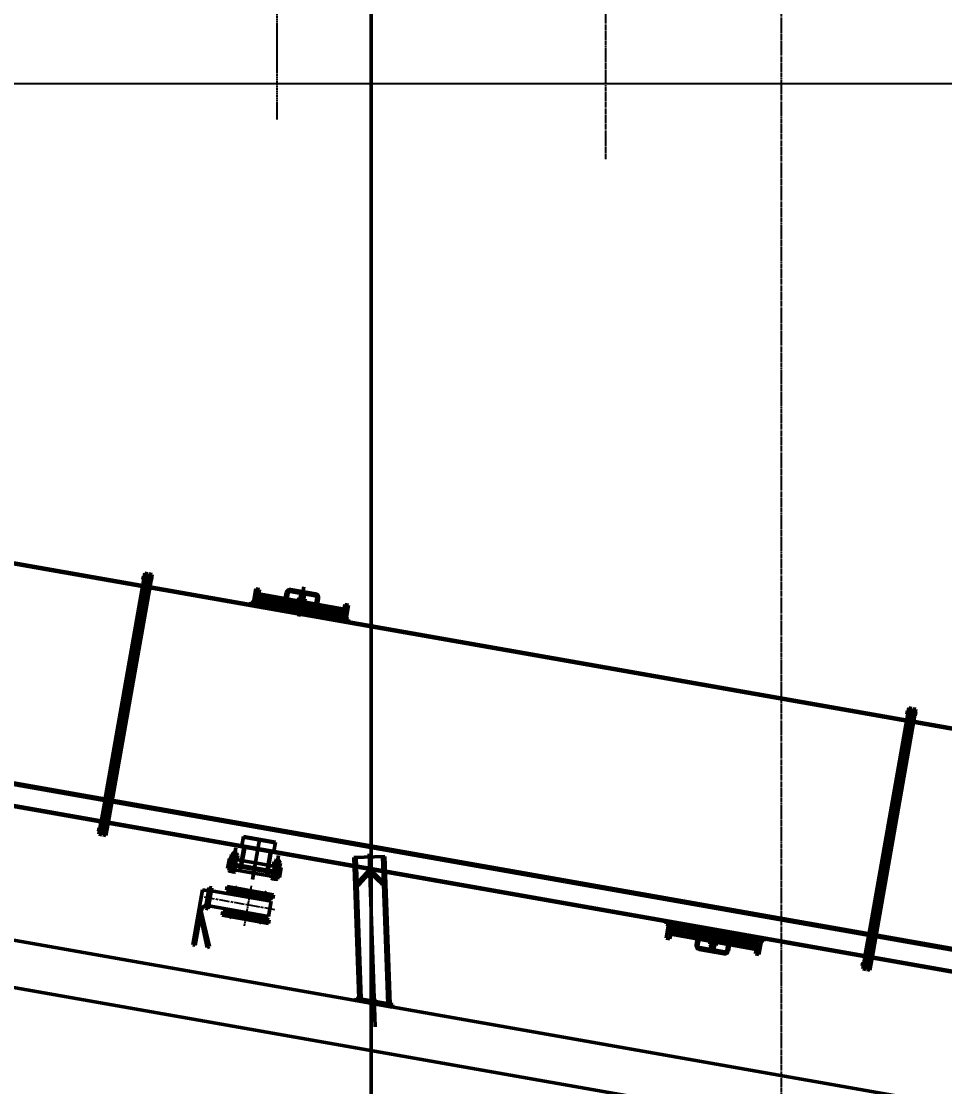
# Model space of a CAD drawing. Header units: millimetres. Extents: x -1263456 to 2767218, y -83310 to 50301.
# Drawn here: x 1104206 to 1107186, y -60818 to -57379 of the extents above; entities that cross this region are included whole.
import ezdxf

# ---------------------------------------------------------------- set-up
doc = ezdxf.new("R2010")
doc.units = ezdxf.units.MM
for name, pattern in [('AM_ISO02W050', [7.5, 6, -1.5]), ('AM_ISO08W050', [18, 12, -1.5, 3, -1.5]), ('AM_ISO08W050x2', [9, 6, -0.75, 1.5, -0.75]), ('AUSGEZOGEN', [0])]:
    doc.linetypes.add(name, pattern=pattern)
doc.layers.get('Defpoints').update_dxf_attribs({"linetype": 'AUSGEZOGEN'})
for name, color, linetype, lineweight in [('AM_0', 7, 'Continuous', 50), ('AM_3', 6, 'AM_ISO02W050', 25), ('AM_5', 3, 'Continuous', 25), ('AM_7', 4, 'AM_ISO08W050', 25), ('AM_8', 1, 'Continuous', 25)]:
    doc.layers.add(name, color=color, linetype=linetype, lineweight=lineweight)
doc.styles.get("Standard").update_dxf_attribs({"font": 'ISOCP.SHX', "width": 0.7})
doc.dimstyles.new('AM_ISO$0', dxfattribs={"dimtxt": 3.5, "dimasz": 3.5, "dimexe": 1, "dimexo": 1, "dimgap": 1.5, "dimtad": 1, "dimdsep": 46, "dimtxsty": 'Standard', "dimcen": 0, "dimclrd": 256, "dimclre": 256, "dimclrt": 2, "dimazin": 2, "dimtp": 0.1, "dimtm": 0.1, "dimtfac": 0.71, "dimtmove": 0, "dimatfit": 3, "dimfxl": 1, "dimlwd": -1, "dimlwe": -1, "dimarcsym": 1})
doc.dimstyles.new('AM_ISO$2', dxfattribs={"dimtxt": 3.25, "dimasz": 3.25, "dimexe": 1, "dimexo": 1, "dimgap": 1.5, "dimtad": 1, "dimdsep": 46, "dimtxsty": 'Standard', "dimcen": 0, "dimclrd": 256, "dimclre": 256, "dimclrt": 2, "dimazin": 2, "dimtp": 0.1, "dimtm": 0.1, "dimtfac": 0.71, "dimtmove": 0, "dimatfit": 3, "dimfxl": 1, "dimlwd": -1, "dimlwe": -1, "dimarcsym": 1})

# ---------------------------------------------------------------- blocks, each defined once
blk = doc.blocks.new('*D232')
at = {"layer": 'AM_5', "transparency": 16777216}
for p, q in [((1102459.5, -58026.6), (1102459.5, -53127.7)), ((1109059.9, -53297.4), (1109059.9, -53127.7)), ((1108709.9, -53227.7), (1102809.5, -53227.7))]:
    blk.add_line(p, q, dxfattribs=at)
for points in [[(1102809.5, -53169.3), (1102809.5, -53286), (1102459.5, -53227.7)], [(1108709.9, -53169.3), (1108709.9, -53286), (1109059.9, -53227.7)]]:
    blk.add_solid(points, dxfattribs=at)
at = {"layer": 'Defpoints', "color": 0, "transparency": 16777216}
for p in [(1102459.5, -53227.7), (1109059.9, -53397.4), (1102459.5, -58126.6)]:
    blk.add_point(p, dxfattribs=at)
at = {"layer": 'AM_5', "color": 2, "transparency": 16777216, "insert": (1105759.7, -52902.7), "char_height": 350, "attachment_point": 5, "bg_fill": 3, "box_fill_scale": 1.1, "bg_fill_color": 256, "bg_fill_true_color": 13158600, "bg_fill_transparency": 0}
blk.add_mtext('6600', dxfattribs=at)
blk = doc.blocks.new('A$C32cf119a')
at = {"layer": 'AM_0'}
for points in [[(-16.2, 33.9), (-16.2, 32.3), (-17.8, 32.3)], [(16.2, 33.9), (16.2, 32.3), (17.8, 32.3)], [(-16.2, -3.5), (-16.2, -1.9), (-17.8, -1.9)], [(16.2, -3.5), (16.2, -1.9), (17.8, -1.9)]]:
    blk.add_hatch(color=256, dxfattribs=at).paths.add_polyline_path(points)
for p, q in [((27.6, 32.3), (-27.6, 32.3)), ((-27.6, 32.3), (-27.6, 27.9)), ((27.6, 30.1), (-27.6, 30.1)), ((27.6, 27.9), (-27.6, 27.9)), ((-16.2, 33.9), (-17.8, 32.3)), ((-16.2, 32.3), (16.2, 32.3)), ((16.2, 33.9), (17.8, 32.3)), ((27.6, 32.3), (27.6, 27.9)), ((45.1, 27.6), (45.1, 2.8)), ((48.5, 27.6), (45.1, 27.6)), ((48.5, 27.6), (48.5, 2.8)), ((-26.2, 6.2), (-26.2, 24.2)), ((-26.2, 24.2), (45.1, 24.2)), ((55.4, 23.5), (48.5, 23.5)), ((55.4, -42.1), (55.4, 23.5)), ((27.6, 2.5), (-27.6, 2.5)), ((-27.6, -1.9), (-27.6, 2.5)), ((27.6, 0.3), (-27.6, 0.3)), ((-26.2, 6.2), (45.1, 6.2)), ((27.6, -1.9), (27.6, 2.5)), ((45.1, 2.8), (48.5, 2.8)), ((27.6, -1.9), (-27.6, -1.9)), ((-16.2, -3.5), (-17.8, -1.9)), ((16.2, -3.5), (17.8, -1.9)), ((52.6, -2), (35.8, -40.8)), ((52.6, -7.9), (38.3, -42.1)), ((52.6, -42.1), (52.6, -0.1)), ((35.8, -40.8), (38.3, -42.1)), ((52.6, -42.1), (55.4, -42.1))]:
    blk.add_line(p, q, dxfattribs=at)
blk.add_arc((44.7, -0.7), 7.99, 355.9106, 61.3746, dxfattribs=at)
at = {"layer": 'AM_7', "linetype": 'AM_ISO08W050x2'}
blk.add_line((0, 38.2), (0, -9.7), dxfattribs=at)
at = {"layer": 'AM_7'}
for p, q in [((-24.5, 33.6), (-24.5, 26.6)), ((24.5, 33.6), (24.5, 26.6)), ((-32.1, 15.2), (57.2, 15.2)), ((-24.5, 3.8), (-24.5, -3.2)), ((24.5, 3.8), (24.5, -3.2))]:
    blk.add_line(p, q, dxfattribs=at)
blk = doc.blocks.new('A$C52475731')
at = {"layer": 'AM_0'}
h = blk.add_hatch(dxfattribs=at)
h.set_pattern_fill('ANSI37', color=256, angle=-10, style=0)
h.set_pattern_definition([(35, (65561.9252, -93691.8917), (-1.82110519, 2.60080774), []), (125, (65561.9252, -93691.8917), (-2.60080774, -1.82110519), [])])
h.paths.add_polyline_path([(18245.8, 428.6), (18245.3, 425.6), (18258.1, 423.4), (18258.6, 426.3)])
h = blk.add_hatch(color=256, dxfattribs=at)
h.paths.add_polyline_path([(18283.3, 422), (18278.3, 422.9), (18277.5, 417.9)])
h.paths.add_polyline_path([(18288.2, 421.1), (18283.3, 422), (18287.3, 416.2)])
h = blk.add_hatch(color=256, dxfattribs=at)
h.paths.add_polyline_path([(18381.8, 404.6), (18376.8, 405.5), (18376, 400.6)])
h.paths.add_polyline_path([(18386.7, 403.8), (18381.8, 404.6), (18385.8, 398.8)])
h = blk.add_hatch(color=256, dxfattribs=at)
h.paths.add_polyline_path([(18480.2, 387.3), (18485.2, 386.4), (18484.3, 381.5)])
h.paths.add_polyline_path([(18475.3, 388.1), (18480.2, 387.3), (18474.4, 383.2)])
h = blk.add_hatch(dxfattribs=at)
h.set_pattern_fill('ANSI37', color=256, angle=-10, style=0)
h.set_pattern_definition([(125, (64698.8444, -93539.7072), (2.60080774, 1.82110519), []), (35, (64698.8444, -93539.7072), (1.82110519, -2.60080774), [])])
h.paths.add_polyline_path([(18517.1, 377.7), (18517.7, 380.7), (18504.9, 382.9), (18504.3, 380)])
h = blk.add_hatch(dxfattribs=at)
h.set_pattern_fill('ANSI37', color=256, angle=-2, style=0)
h.set_pattern_definition([(43, (-489615.1445, -99696.3348), (-2.165344793, 2.322048003), []), (133, (-489615.1445, -99696.3348), (-2.322048003, -2.165344793), [])])
h.paths.add_polyline_path([(19584.7, -616.7), (19585.2, -613.7), (19598, -616), (19597.5, -618.9)])
h = blk.add_hatch(color=256, dxfattribs=at)
h.paths.add_polyline_path([(19622.1, -623.3), (19617.2, -622.4), (19618, -617.5)])
h.paths.add_polyline_path([(19627, -624.1), (19622.1, -623.3), (19627.9, -619.2)])
h = blk.add_hatch(color=256, dxfattribs=at)
h.paths.add_polyline_path([(19720.6, -640.6), (19715.7, -639.8), (19716.5, -634.8)])
h.paths.add_polyline_path([(19725.5, -641.5), (19720.6, -640.6), (19726.4, -636.6)])
h = blk.add_hatch(color=256, dxfattribs=at)
h.paths.add_polyline_path([(19819.1, -658), (19824, -658.9), (19824.9, -653.9)])
h.paths.add_polyline_path([(19814.1, -657.1), (19819.1, -658), (19815, -652.2)])
h = blk.add_hatch(dxfattribs=at)
h.set_pattern_fill('ANSI37', color=256, angle=-2, style=0)
h.set_pattern_definition([(133, (-490491.006, -99665.749), (2.322048003, 2.165344793), []), (43, (-490491.006, -99665.749), (2.165344793, -2.322048003), [])])
h.paths.add_polyline_path([(19857, -661.6), (19856.5, -664.6), (19843.7, -662.3), (19844.2, -659.4)])
for points in [[(18579.1, -851.7), (18579.1, -851.4), (18579.3, -851.7), (18579.2, -851.7)], [(18665.1, -866), (18665.1, -866.9), (18664.4, -866.7), (18664.7, -866.5)]]:
    blk.add_hatch(color=256, dxfattribs=at).paths.add_polyline_path(points)
for p, q in [((10479, 1783.7, 0.1), (23359.9, -487.5, 0.1)), ((10479.6, 1786.8, 0.1), (23360.4, -484.4, 0.1)), ((23238, -1178.7, 0.1), (10357.1, 1092.5, 0.1)), ((23238.9, -1173.8, 0.1), (10358, 1097.5, 0.1)), ((10345, 1023.7, 0.1), (23225.9, -1247.5, 0.1)), ((10345.6, 1026.8, 0.1), (23226.4, -1244.4, 0.1)), ((22866, -1615.7, 0.1), (10287.9, 602.1, 0.1)), ((17743, -321.5, 0.1), (17891.4, 520.5, 0.1)), ((17746.1, -322, 0.1), (17894.5, 520, 0.1)), ((17762.9, -284.3, 0.1), (17904.4, 518.3, 0.1)), ((17875, 484.8, 0.1), (17881.6, 522.3, 0.1)), ((17881.6, 522.3, 0.1), (17891.4, 520.5, 0.1)), ((17904.4, 518.3, 0.1), (17894.5, 520, 0.1)), ((17752.2, -211.4, 0.1), (17875, 484.8, 0.1)), ((17870.3, 509, 0.1), (17896.2, 504.5, 0.1)), ((17887.7, 506, 0.1), (17908.2, 502.4, 0.1)), ((22866, -1768, 0.1), (10290.9, 449.3, 0.1)), ((18231.5, 428.1, 0.1), (18239.4, 472.4, 0.1)), ((18237.7, 457.4, 0.1), (18236, 447.6, 0.1)), ((18246.8, 445.7, 0.1), (18236, 447.6, 0.1)), ((18236.7, 457.6, 0.1), (18248.6, 455.5, 0.1)), ((18236.7, 457.6, 0.1), (18248.6, 455.5, 0.1)), ((18251.2, 470.3, 0.1), (18239.4, 472.4, 0.1)), ((18248.6, 455.5, 0.1), (18246.8, 445.7, 0.1)), ((18248.6, 455.5, 0.1), (18251.2, 470.3, 0.1)), ((18248.6, 455.5, 0.1), (18524.3, 406.9, 0.1)), ((18337.7, 460.1, 0.1), (18334.2, 440.4, 0.1)), ((18340.7, 459.6, 0.1), (18337.2, 439.9, 0.1)), ((18343.6, 459.1, 0.1), (18340.2, 439.4, 0.1)), ((18380.7, 458.6, 0.1), (18350.6, 463.9, 0.1)), ((18381.2, 461.6, 0.1), (18351.1, 466.9, 0.1)), ((18432.4, 455.6, 0.1), (18351.6, 469.9, 0.1)), ((18377.9, 382.9, 0.1), (18394.8, 478.6, 0.1)), ((18392.5, 465.6, 0.1), (18379.3, 390.7, 0.1)), ((18381.4, 462.5, 0.1), (18380.4, 456.7, 0.1)), ((18380.4, 456.7, 0.1), (18384.7, 455.9, 0.1)), ((18381.4, 462.5, 0.1), (18384.4, 463.6, 0.1)), ((18384.4, 454.2, 0.1), (18382.4, 442.9, 0.1)), ((18385.5, 454, 0.1), (18383.5, 442.7, 0.1)), ((18399.4, 460.9, 0.1), (18384.4, 463.6, 0.1)), ((18384.4, 454.2, 0.1), (18384.7, 455.9, 0.1)), ((18384.4, 454.2, 0.1), (18396.2, 452.1, 0.1)), ((18384.7, 455.9, 0.1), (18396.5, 453.8, 0.1)), ((18396.5, 453.8, 0.1), (18384.7, 455.9, 0.1)), ((18385.5, 454, 0.1), (18384.7, 455.9, 0.1)), ((18386.5, 461.6, 0.1), (18385.5, 455.8, 0.1)), ((18395.2, 452.3, 0.1), (18393.2, 441, 0.1)), ((18396.2, 452.1, 0.1), (18394.2, 440.8, 0.1)), ((18395.2, 452.3, 0.1), (18396.5, 453.8, 0.1)), ((18396.8, 459.8, 0.1), (18395.7, 454, 0.1)), ((18396.2, 452.1, 0.1), (18396.5, 453.8, 0.1)), ((18396.5, 453.8, 0.1), (18400.8, 453, 0.1)), ((18401.9, 458.9, 0.1), (18399.4, 460.9, 0.1)), ((18401.9, 458.9, 0.1), (18400.8, 453, 0.1)), ((18431.3, 449.7, 0.1), (18401.2, 455, 0.1)), ((18431.9, 452.7, 0.1), (18401.7, 458, 0.1)), ((18542.3, 365.1, 0.1), (18217.3, 422.4, 0.1)), ((18234.1, 442.8, 0.1), (18246, 440.8, 0.1)), ((18246, 440.8, 0.1), (18243.4, 426, 0.1)), ((18258.1, 423.4, 0.1), (18243.4, 426, 0.1)), ((18245.8, 428.6, 0.1), (18245.3, 425.6, 0.1)), ((18245.8, 428.6, 0.1), (18246.9, 434.5, 0.1)), ((18245.8, 428.6, 0.1), (18258.6, 426.3, 0.1)), ((18288.2, 421.1, 0.1), (18245.8, 428.6, 0.1)), ((18246.8, 445.7, 0.1), (18246, 440.8, 0.1)), ((18522.6, 397.1, 0.1), (18246.8, 445.7, 0.1)), ((18246.9, 434.5, 0.1), (18278.4, 428.9, 0.1)), ((18255.8, 415.7, 0.1), (18255.2, 412.6, 0.1)), ((18258.1, 423.4, 0.1), (18256.7, 415.5, 0.1)), ((18258.6, 426.3, 0.1), (18258.1, 423.4, 0.1)), ((18260.6, 426, 0.1), (18259.8, 421.1, 0.1)), ((18278.3, 422.9, 0.1), (18277.5, 417.9, 0.1)), ((18277.5, 417.9, 0.1), (18283.3, 422, 0.1)), ((18278.4, 428.9, 0.1), (18279.4, 428.8, 0.1)), ((18279.4, 428.8, 0.1), (18289.2, 427, 0.1)), ((18283.3, 422, 0.1), (18287.3, 416.2, 0.1)), ((18288.2, 421.1, 0.1), (18287.3, 416.2, 0.1)), ((18517.7, 380.7, 0.1), (18288.2, 421.1, 0.1)), ((18289.2, 427, 0.1), (18290.2, 426.9, 0.1)), ((18290.2, 426.9, 0.1), (18518.7, 386.6, 0.1)), ((18329.1, 420, 0.1), (18329.6, 419.9, 0.1)), ((18332.5, 430.6, 0.1), (18330.6, 419.7, 0.1)), ((18330.6, 419.7, 0.1), (18336.5, 418.7, 0.1)), ((18335.5, 430.1, 0.1), (18333, 416.3, 0.1)), ((18338.4, 429.5, 0.1), (18336.5, 418.7, 0.1)), ((18338, 418.4, 0.1), (18337.5, 418.5, 0.1)), ((18377.9, 442.9, 0.1), (18376.3, 433.8, 0.1)), ((18376.3, 433.8, 0.1), (18377.6, 432.8, 0.1)), ((18380.5, 432.3, 0.1), (18377.1, 412.6, 0.1)), ((18395.3, 429.7, 0.1), (18377.6, 432.8, 0.1)), ((18377.9, 442.9, 0.1), (18379.5, 443.4, 0.1)), ((18381.6, 432.1, 0.1), (18377.9, 411.4, 0.1)), ((18380, 432.3, 0.1), (18378.3, 422.5, 0.1)), ((18397.2, 440.3, 0.1), (18379.5, 443.4, 0.1)), ((18383.1, 442, 0.1), (18381.5, 432.9, 0.1)), ((18391.3, 430.4, 0.1), (18387.6, 409.7, 0.1)), ((18392.3, 430.2, 0.1), (18388.9, 410.6, 0.1)), ((18392.8, 430.1, 0.1), (18391.1, 420.2, 0.1)), ((18393.3, 440.2, 0.1), (18391.7, 431.1, 0.1)), ((18396.8, 430.2, 0.1), (18395.3, 429.7, 0.1)), ((18398.4, 439.3, 0.1), (18396.8, 430.2, 0.1)), ((18398.4, 439.3, 0.1), (18397.2, 440.3, 0.1)), ((18429.1, 402.4, 0.1), (18431, 413.2, 0.1)), ((18431.6, 399.4, 0.1), (18433.9, 412.7, 0.1)), ((18432.7, 423.1, 0.1), (18436.2, 442.8, 0.1)), ((18435.7, 422.5, 0.1), (18439.2, 442.2, 0.1)), ((18438.6, 422, 0.1), (18442.1, 441.7, 0.1)), ((18526.9, 421.7, 0.1), (18538.7, 419.6, 0.1)), ((18530.9, 375.3, 0.1), (18538.7, 419.6, 0.1)), ((18542.3, 365.1, 0.1), (18286.3, 410.3, 0.1)), ((18376.8, 405.5, 0.1), (18376, 400.6, 0.1)), ((18376, 400.6, 0.1), (18381.8, 404.6, 0.1)), ((18377.1, 412.6, 0.1), (18388.9, 410.6, 0.1)), ((18377.9, 411.4, 0.1), (18377.1, 412.6, 0.1)), ((18377.9, 411.4, 0.1), (18387.6, 409.7, 0.1)), ((18381.8, 404.6, 0.1), (18385.8, 398.8, 0.1)), ((18386.7, 403.8, 0.1), (18385.8, 398.8, 0.1)), ((18388.9, 410.6, 0.1), (18387.6, 409.7, 0.1)), ((18427.6, 402.6, 0.1), (18428.1, 402.6, 0.1)), ((18429.1, 402.4, 0.1), (18435, 401.3, 0.1)), ((18435, 401.3, 0.1), (18429.1, 402.4, 0.1)), ((18435, 401.3, 0.1), (18436.9, 412.2, 0.1)), ((18436.5, 401.1, 0.1), (18436, 401.2, 0.1)), ((18475.3, 388.1, 0.1), (18474.4, 383.2, 0.1)), ((18480.2, 387.3, 0.1), (18474.4, 383.2, 0.1)), ((18476.3, 394, 0.1), (18475.4, 394.2, 0.1)), ((18476.3, 394, 0.1), (18475.4, 394.2, 0.1)), ((18486.2, 392.3, 0.1), (18476.3, 394, 0.1)), ((18486.2, 392.3, 0.1), (18476.3, 394, 0.1)), ((18484.3, 381.5, 0.1), (18480.2, 387.3, 0.1)), ((18485.2, 386.4, 0.1), (18484.3, 381.5, 0.1)), ((18487.2, 392.1, 0.1), (18486.2, 392.3, 0.1)), ((18487.2, 392.1, 0.1), (18486.2, 392.3, 0.1)), ((18502, 378.3, 0.1), (18502.9, 383.3, 0.1)), ((18504.3, 380, 0.1), (18502.9, 372.1, 0.1)), ((18504.9, 382.9, 0.1), (18504.3, 380, 0.1)), ((18538.8, 373.9, 0.1), (18504.3, 380, 0.1)), ((18517.7, 380.7, 0.1), (18504.9, 382.9, 0.1)), ((18517.7, 380.7, 0.1), (18517.1, 377.7, 0.1)), ((18518.7, 386.6, 0.1), (18517.7, 380.7, 0.1)), ((18519.1, 377.4, 0.1), (18521.7, 392.1, 0.1)), ((18521.7, 392.1, 0.1), (18522.6, 397.1, 0.1)), ((18524.3, 406.9, 0.1), (18522.6, 397.1, 0.1)), ((18533.4, 395.2, 0.1), (18522.6, 397.1, 0.1)), ((18524.3, 406.9, 0.1), (18536.1, 404.8, 0.1)), ((18535.1, 405, 0.1), (18533.4, 395.2, 0.1)), ((18503.9, 371.9, 0.1), (18503.4, 368.8, 0.1)), ((18537.4, 366, 0.1), (18538.8, 373.9, 0.1)), ((20207.9, -756.1, 0.1), (20356.4, 85.9, 0.1)), ((20211, -756.7, 0.1), (20359.5, 85.3, 0.1)), ((20227.8, -718.9, 0.1), (20369.3, 83.6, 0.1)), ((20335.3, 74.4, 0.1), (20361.2, 69.8, 0.1)), ((20340, 50.2, 0.1), (20346.6, 87.6, 0.1)), ((20346.6, 87.6, 0.1), (20356.4, 85.9, 0.1)), ((20352.7, 71.3, 0.1), (20373.1, 67.7, 0.1)), ((20369.3, 83.6, 0.1), (20359.5, 85.3, 0.1)), ((20217.2, -646.1, 0.1), (20340, 50.2, 0.1)), ((17740.1, -280.3, 0.1), (17752.7, -208.5, 0.1)), ((17727.1, -303.3, 0.1), (17753, -307.9, 0.1)), ((17733.1, -319.7, 0.1), (17739.6, -283.2, 0.1)), ((17744, -306.3, 0.1), (17762.8, -309.6, 0.1)), ((17755.9, -323.8, 0.1), (17762.9, -284.3, 0.1)), ((17733.1, -319.7, 0.1), (17743, -321.5, 0.1)), ((17755.9, -323.8, 0.1), (17746.1, -322, 0.1)), ((18194.2, -357.2, 0.1), (18199.4, -327.7, 0.1)), ((18199.1, -329.7, 0.1), (18302.3, -347.9, 0.1)), ((18199.4, -327.7, 0.1), (18302.6, -345.9, 0.1)), ((18252, -331.1, 0.1), (18228.2, -466.1, 0.1)), ((18161.2, -444.4, 0.1), (18175.4, -364.2, 0.1)), ((18166.6, -385.3, 0.1), (18167.9, -378.1, 0.1)), ((18166.7, -379, 0.1), (18167.9, -378.1, 0.1)), ((18177.6, -379.8, 0.1), (18167.9, -378.1, 0.1)), ((18193.6, -421.3, 0.1), (18204.6, -359.1, 0.1)), ((18201.2, -361.6, 0.1), (18193.6, -405, 0.1)), ((18200.8, -358.4, 0.1), (18200.2, -361.4, 0.1)), ((18201.7, -358.6, 0.1), (18201.3, -361, 0.1)), ((18276.1, -435.8, 0.1), (18287, -373.6, 0.1)), ((18289.4, -377.1, 0.1), (18281.7, -420.5, 0.1)), ((18289.9, -374.1, 0.1), (18289.4, -376.9, 0.1)), ((18290.9, -374.3, 0.1), (18290.3, -377.3, 0.1)), ((18297.4, -375.4, 0.1), (18302.6, -345.9, 0.1)), ((18154.2, -398, 0.1), (18148.4, -430.5, 0.1)), ((18154.2, -398, 0.1), (18237.6, -412.8, 0.1)), ((18156.3, -431.9, 0.1), (18162, -399.4, 0.1)), ((18157.4, -396.7, 0.1), (18157.1, -398.6, 0.1)), ((18157.1, -398.6, 0.1), (18163, -399.6, 0.1)), ((18157.4, -396.7, 0.1), (18158.1, -396.2, 0.1)), ((18163.4, -397.7, 0.1), (18157.4, -396.7, 0.1)), ((18157.6, -430.4, 0.1), (18163.5, -397.1, 0.1)), ((18160.5, -396.6, 0.1), (18158.1, -396.2, 0.1)), ((18158.7, -430.6, 0.1), (18164.5, -397.3, 0.1)), ((18159.3, -395.6, 0.1), (18161.1, -385.2, 0.1)), ((18159.3, -395.6, 0.1), (18160.5, -396.6, 0.1)), ((18178.2, -399.7, 0.1), (18160.5, -396.6, 0.1)), ((18161.1, -385.2, 0.1), (18162.6, -384.6, 0.1)), ((18180.3, -387.7, 0.1), (18162.6, -384.6, 0.1)), ((18164.4, -396.5, 0.1), (18166.2, -386.1, 0.1)), ((18165.6, -385.1, 0.1), (18166.7, -379, 0.1)), ((18178.5, -381.1, 0.1), (18166.7, -379, 0.1)), ((18168.4, -432.3, 0.1), (18174.2, -399, 0.1)), ((18169.4, -432.5, 0.1), (18175.3, -399.2, 0.1)), ((18170.1, -434.4, 0.1), (18175.8, -401.9, 0.1)), ((18176.6, -384.2, 0.1), (18171, -416.2, 0.1)), ((18174.6, -398.3, 0.1), (18176.5, -387.9, 0.1)), ((18174.8, -401.7, 0.1), (18180.8, -402.7, 0.1)), ((18181.1, -400.9, 0.1), (18175.2, -399.8, 0.1)), ((18176.3, -387, 0.1), (18177.6, -379.8, 0.1)), ((18177.4, -387.2, 0.1), (18178.5, -381.1, 0.1)), ((18177.6, -379.8, 0.1), (18178.5, -381.1, 0.1)), ((18179.7, -399.2, 0.1), (18178.2, -399.7, 0.1)), ((18180.6, -400.2, 0.1), (18178.2, -399.7, 0.1)), ((18179.7, -399.2, 0.1), (18181.6, -388.8, 0.1)), ((18181.6, -388.8, 0.1), (18180.3, -387.7, 0.1)), ((18181.1, -400.9, 0.1), (18180.6, -400.2, 0.1)), ((18180.8, -402.7, 0.1), (18181.1, -400.9, 0.1)), ((18193.2, -404.9, 0.1), (18187.4, -437.4, 0.1)), ((18193.6, -405, 0.1), (18190.8, -420.7, 0.1)), ((18296.7, -419.8, 0.1), (18298.5, -409.4, 0.1)), ((18298.5, -409.4, 0.1), (18300, -408.8, 0.1)), ((18298.6, -468.6, 0.1), (18312.7, -388.4, 0.1)), ((18304.7, -406.8, 0.1), (18299, -438.8, 0.1)), ((18300, -408.8, 0.1), (18317.7, -412, 0.1)), ((18301.8, -420.7, 0.1), (18303.6, -410.3, 0.1)), ((18303, -409.4, 0.1), (18304, -403.2, 0.1)), ((18304, -409.5, 0.1), (18305.3, -402.4, 0.1)), ((18305.3, -402.4, 0.1), (18304, -403.2, 0.1)), ((18304, -403.2, 0.1), (18315.9, -405.3, 0.1)), ((18304.1, -437.2, 0.1), (18311.5, -395.6, 0.1)), ((18305.3, -402.4, 0.1), (18315, -404.1, 0.1)), ((18312, -422.5, 0.1), (18313.8, -412.1, 0.1)), ((18313.7, -411.3, 0.1), (18315, -404.1, 0.1)), ((18314.8, -411.4, 0.1), (18315.9, -405.3, 0.1)), ((18315.9, -405.3, 0.1), (18315, -404.1, 0.1)), ((18319, -413, 0.1), (18317.7, -412, 0.1)), ((18555.9, -394.9, 0.1), (18655.8, -391.4, 0.1)), ((18571.8, -850.4, 0.1), (18555.9, -394.9, 0.1)), ((18579.1, -851.7, 0.1), (18563.2, -394.7, 0.1)), ((18625, -941.5, 0.1), (18605.5, -383.5, 0.1)), ((18665.1, -866.9, 0.1), (18648.5, -391.7, 0.1)), ((18672.5, -868.2, 0.1), (18655.8, -391.4, 0.1)), ((18148.4, -430.5, 0.1), (18231.9, -445.3, 0.1)), ((18150.5, -418.7, 0.1), (18158.4, -420.1, 0.1)), ((18151.4, -413.8, 0.1), (18159.3, -415.2, 0.1)), ((18151.9, -437.2, 0.1), (18153, -431.3, 0.1)), ((18151.9, -437.2, 0.1), (18154.4, -439.2, 0.1)), ((18157.3, -432.1, 0.1), (18153, -431.3, 0.1)), ((18154.4, -439.2, 0.1), (18169.4, -441.9, 0.1)), ((18157.1, -438.1, 0.1), (18158.1, -432.2, 0.1)), ((18157.6, -430.4, 0.1), (18157.3, -432.1, 0.1)), ((18158.7, -430.6, 0.1), (18157.3, -432.1, 0.1)), ((18169.1, -434.2, 0.1), (18157.3, -432.1, 0.1)), ((18157.3, -432.1, 0.1), (18169.1, -434.2, 0.1)), ((18169.4, -432.5, 0.1), (18157.6, -430.4, 0.1)), ((18167.3, -439.9, 0.1), (18168.3, -434.1, 0.1)), ((18168.4, -432.3, 0.1), (18169.1, -434.2, 0.1)), ((18169.4, -432.5, 0.1), (18169.1, -434.2, 0.1)), ((18173.4, -435, 0.1), (18169.1, -434.2, 0.1)), ((18172.4, -440.8, 0.1), (18169.4, -441.9, 0.1)), ((18172.2, -422.5, 0.1), (18234, -433.4, 0.1)), ((18172.4, -440.8, 0.1), (18173.4, -435, 0.1)), ((18173, -417.6, 0.1), (18234.8, -428.5, 0.1)), ((18315.4, -460, 0.1), (18231.9, -445.3, 0.1)), ((18295.8, -444.3, 0.1), (18234, -433.4, 0.1)), ((18296.6, -439.4, 0.1), (18234.8, -428.5, 0.1)), ((18321.1, -427.5, 0.1), (18237.6, -412.8, 0.1)), ((18282.1, -420.6, 0.1), (18276.4, -453.1, 0.1)), ((18281.7, -420.5, 0.1), (18278.9, -436.3, 0.1)), ((18293.7, -456.2, 0.1), (18299.4, -423.7, 0.1)), ((18294.5, -422.8, 0.1), (18294.8, -420.9, 0.1)), ((18300.4, -423.8, 0.1), (18294.5, -422.8, 0.1)), ((18294.8, -420.9, 0.1), (18295.5, -420.4, 0.1)), ((18294.8, -420.9, 0.1), (18300.7, -422, 0.1)), ((18295, -454.6, 0.1), (18300.8, -421.4, 0.1)), ((18295.5, -420.4, 0.1), (18297.9, -420.8, 0.1)), ((18296, -454.8, 0.1), (18301.9, -421.6, 0.1)), ((18296, -457.8, 0.1), (18316.3, -443.6, 0.1)), ((18296.7, -419.8, 0.1), (18297.9, -420.8, 0.1)), ((18297.9, -420.8, 0.1), (18315.6, -424, 0.1)), ((18299.1, -440.6, 0.1), (18313.2, -460.9, 0.1)), ((18305.7, -456.5, 0.1), (18311.6, -423.3, 0.1)), ((18306.8, -456.7, 0.1), (18312.7, -423.5, 0.1)), ((18307.5, -458.6, 0.1), (18313.2, -426.1, 0.1)), ((18317.4, -448.2, 0.1), (18309.6, -446.8, 0.1)), ((18318.3, -443.2, 0.1), (18310.4, -441.8, 0.1)), ((18318.1, -427, 0.1), (18312.2, -425.9, 0.1)), ((18312.6, -424, 0.1), (18318.5, -425.1, 0.1)), ((18321.1, -427.5, 0.1), (18315.4, -460, 0.1)), ((18317.1, -423.4, 0.1), (18315.6, -424, 0.1)), ((18315.6, -424, 0.1), (18318, -424.4, 0.1)), ((18317.1, -423.4, 0.1), (18319, -413, 0.1)), ((18318.5, -425.1, 0.1), (18318, -424.4, 0.1)), ((18318.5, -425.1, 0.1), (18318.1, -427, 0.1)), ((18289.3, -461.4, 0.1), (18290.3, -455.6, 0.1)), ((18289.3, -461.4, 0.1), (18291.7, -463.4, 0.1)), ((18290.3, -455.6, 0.1), (18294.7, -456.3, 0.1)), ((18290.3, -455.6, 0.1), (18294.7, -456.3, 0.1)), ((18306.8, -466.1, 0.1), (18291.7, -463.4, 0.1)), ((18294.4, -462.3, 0.1), (18295.5, -456.5, 0.1)), ((18295, -454.6, 0.1), (18294.7, -456.3, 0.1)), ((18296, -454.8, 0.1), (18294.7, -456.3, 0.1)), ((18294.7, -456.3, 0.1), (18306.5, -458.4, 0.1)), ((18306.5, -458.4, 0.1), (18294.7, -456.3, 0.1)), ((18294.7, -456.3, 0.1), (18306.5, -458.4, 0.1)), ((18306.5, -458.4, 0.1), (18294.7, -456.3, 0.1)), ((18295, -454.6, 0.1), (18306.8, -456.7, 0.1)), ((18304.7, -464.1, 0.1), (18305.7, -458.3, 0.1)), ((18305.7, -456.5, 0.1), (18306.5, -458.4, 0.1)), ((18306.8, -456.7, 0.1), (18306.5, -458.4, 0.1)), ((18306.5, -458.4, 0.1), (18310.8, -459.2, 0.1)), ((18306.5, -458.4, 0.1), (18310.8, -459.2, 0.1)), ((18309.8, -465, 0.1), (18306.8, -466.1, 0.1)), ((18309.8, -465, 0.1), (18310.8, -459.2, 0.1)), ((19885, -658.5, 0.1), (19560, -601.2, 0.1)), ((19571.4, -611.3, 0.1), (19563.6, -655.6, 0.1)), ((19580.6, -628.1, 0.1), (19583.2, -613.4, 0.1)), ((19598, -616, 0.1), (19583.2, -613.4, 0.1)), ((19584.7, -616.7, 0.1), (19583.6, -622.6, 0.1)), ((19584.7, -616.7, 0.1), (19585.2, -613.7, 0.1)), ((19584.7, -616.7, 0.1), (19597.5, -618.9, 0.1)), ((19627, -624.1, 0.1), (19584.7, -616.7, 0.1)), ((19597.5, -618.9, 0.1), (19598, -616, 0.1)), ((19598, -616, 0.1), (19599.4, -608.1, 0.1)), ((19598.4, -607.9, 0.1), (19599, -604.8, 0.1)), ((19598.4, -607.9, 0.1), (19598.9, -604.9, 0.1)), ((19599.5, -619.3, 0.1), (19600.3, -614.4, 0.1)), ((19617.2, -622.4, 0.1), (19618, -617.5, 0.1)), ((19618, -617.5, 0.1), (19622.1, -623.3, 0.1)), ((19628.9, -613.3, 0.1), (19619.1, -611.6, 0.1)), ((19628.9, -613.3, 0.1), (19619.1, -611.6, 0.1)), ((19885, -658.5, 0.1), (19628.9, -613.3, 0.1)), ((19885, -658.5, 0.1), (19628.9, -613.3, 0.1)), ((19566.2, -640.8, 0.1), (19578, -642.9, 0.1)), ((19566.2, -640.8, 0.1), (19578, -642.9, 0.1)), ((19567.2, -641, 0.1), (19568.9, -631.2, 0.1)), ((19568.8, -626.1, 0.1), (19580.6, -628.1, 0.1)), ((19579.8, -633.1, 0.1), (19568.9, -631.2, 0.1)), ((19578, -642.9, 0.1), (19575.4, -657.7, 0.1)), ((19578, -642.9, 0.1), (19579.8, -633.1, 0.1)), ((19578, -642.9, 0.1), (19853.8, -691.5, 0.1)), ((19579.8, -633.1, 0.1), (19580.6, -628.1, 0.1)), ((19855.5, -681.7, 0.1), (19579.8, -633.1, 0.1)), ((19583.6, -622.6, 0.1), (19615.2, -628.1, 0.1)), ((19615.2, -628.1, 0.1), (19616.1, -628.3, 0.1)), ((19616.1, -628.3, 0.1), (19626, -630, 0.1)), ((19622.1, -623.3, 0.1), (19627.9, -619.2, 0.1)), ((19626, -630, 0.1), (19627, -630.2, 0.1)), ((19627, -624.1, 0.1), (19627.9, -619.2, 0.1)), ((19856.5, -664.6, 0.1), (19627, -624.1, 0.1)), ((19627, -630.2, 0.1), (19855.4, -670.5, 0.1)), ((19665.4, -648.2, 0.1), (19667.3, -637.3, 0.1)), ((19665.9, -637.1, 0.1), (19666.4, -637.2, 0.1)), ((19667.3, -637.3, 0.1), (19673.3, -638.4, 0.1)), ((19668.4, -648.7, 0.1), (19670.8, -634.9, 0.1)), ((19671.3, -649.2, 0.1), (19673.3, -638.4, 0.1)), ((19674.7, -638.6, 0.1), (19674.2, -638.6, 0.1)), ((19709.8, -701.6, 0.1), (19723, -626.7, 0.1)), ((19710, -666.2, 0.1), (19713.4, -646.6, 0.1)), ((19711, -666.4, 0.1), (19714.7, -645.7, 0.1)), ((19714.7, -645.7, 0.1), (19713.4, -646.6, 0.1)), ((19713.4, -646.6, 0.1), (19725.3, -648.6, 0.1)), ((19714.7, -645.7, 0.1), (19724.4, -647.4, 0.1)), ((19715.7, -639.8, 0.1), (19716.5, -634.8, 0.1)), ((19716.5, -634.8, 0.1), (19720.6, -640.6, 0.1)), ((19720.6, -640.6, 0.1), (19726.4, -636.6, 0.1)), ((19720.7, -668.1, 0.1), (19724.4, -647.4, 0.1)), ((19721.8, -668.3, 0.1), (19725.3, -648.6, 0.1)), ((19725.3, -648.6, 0.1), (19724.4, -647.4, 0.1)), ((19725.5, -641.5, 0.1), (19726.4, -636.6, 0.1)), ((19769.2, -652.7, 0.1), (19766.9, -666.1, 0.1)), ((19814.1, -657.1, 0.1), (19815, -652.2, 0.1)), ((19819.1, -658, 0.1), (19815, -652.2, 0.1)), ((19844.2, -659.4, 0.1), (19845.6, -651.5, 0.1)), ((19846.6, -651.7, 0.1), (19847.1, -648.6, 0.1)), ((19846.6, -651.7, 0.1), (19847.1, -648.7, 0.1)), ((20205, -714.9, 0.1), (20217.7, -643.1, 0.1)), ((19575.4, -657.7, 0.1), (19563.6, -655.6, 0.1)), ((19660.2, -677.7, 0.1), (19663.7, -658, 0.1)), ((19663.2, -678.2, 0.1), (19666.7, -658.5, 0.1)), ((19666.1, -678.8, 0.1), (19669.6, -659.1, 0.1)), ((19701.1, -691, 0.1), (19671, -685.7, 0.1)), ((19703.9, -675.3, 0.1), (19705.5, -666.2, 0.1)), ((19703.9, -675.3, 0.1), (19705.2, -676.3, 0.1)), ((19722.9, -679.4, 0.1), (19705.2, -676.3, 0.1)), ((19705.5, -666.2, 0.1), (19707, -665.7, 0.1)), ((19706.1, -688.1, 0.1), (19708.1, -676.8, 0.1)), ((19724.8, -668.8, 0.1), (19707, -665.7, 0.1)), ((19707.2, -688.3, 0.1), (19709.2, -677, 0.1)), ((19709, -676.2, 0.1), (19710.6, -667.1, 0.1)), ((19709.5, -666.1, 0.1), (19711.2, -656.3, 0.1)), ((19716.9, -690, 0.1), (19718.9, -678.7, 0.1)), ((19717.9, -690.2, 0.1), (19719.9, -678.9, 0.1)), ((19719.3, -678, 0.1), (19720.9, -668.9, 0.1)), ((19722.3, -668.4, 0.1), (19724, -658.5, 0.1)), ((19724.4, -678.9, 0.1), (19722.9, -679.4, 0.1)), ((19724.4, -678.9, 0.1), (19726, -669.8, 0.1)), ((19726, -669.8, 0.1), (19724.8, -668.8, 0.1)), ((19762.2, -675.4, 0.1), (19758.7, -695.1, 0.1)), ((19765.1, -675.9, 0.1), (19761.7, -695.6, 0.1)), ((19765.8, -654.7, 0.1), (19763.9, -665.5, 0.1)), ((19764.3, -654.4, 0.1), (19764.8, -654.5, 0.1)), ((19768.1, -676.4, 0.1), (19764.6, -696.1, 0.1)), ((19765.8, -654.7, 0.1), (19771.7, -655.7, 0.1)), ((19771.7, -655.7, 0.1), (19765.8, -654.7, 0.1)), ((19771.7, -655.7, 0.1), (19769.8, -666.6, 0.1)), ((19773.2, -656, 0.1), (19772.7, -655.9, 0.1)), ((19813.1, -663, 0.1), (19812.1, -662.9, 0.1)), ((19813.1, -663, 0.1), (19812.1, -662.9, 0.1)), ((19822.9, -664.8, 0.1), (19813.1, -663, 0.1)), ((19822.9, -664.8, 0.1), (19813.1, -663, 0.1)), ((19824.9, -653.9, 0.1), (19819.1, -658, 0.1)), ((19823.9, -665, 0.1), (19822.9, -664.8, 0.1)), ((19823.9, -665, 0.1), (19822.9, -664.8, 0.1)), ((19824, -658.9, 0.1), (19824.9, -653.9, 0.1)), ((19842.6, -657.1, 0.1), (19841.7, -662, 0.1)), ((19843.7, -662.3, 0.1), (19844.2, -659.4, 0.1)), ((19856.5, -664.6, 0.1), (19843.7, -662.3, 0.1)), ((19878.7, -665.5, 0.1), (19844.2, -659.4, 0.1)), ((19853.8, -691.5, 0.1), (19855.5, -681.7, 0.1)), ((19855.4, -670.5, 0.1), (19856.5, -664.6, 0.1)), ((19856.4, -676.8, 0.1), (19855.5, -681.7, 0.1)), ((19866.3, -683.6, 0.1), (19855.5, -681.7, 0.1)), ((19859, -662, 0.1), (19856.4, -676.8, 0.1)), ((19856.5, -664.6, 0.1), (19857, -661.6, 0.1)), ((19870.8, -664.1, 0.1), (19863, -708.4, 0.1)), ((19864.6, -693.4, 0.1), (19866.3, -683.6, 0.1)), ((19880.1, -657.6, 0.1), (19878.7, -665.5, 0.1)), ((19750.7, -705.9, 0.1), (19670, -691.6, 0.1)), ((19700.6, -694, 0.1), (19670.5, -688.7, 0.1)), ((19700.5, -694.9, 0.1), (19701.5, -689.1, 0.1)), ((19700.5, -694.9, 0.1), (19702.9, -696.9, 0.1)), ((19701.5, -689.1, 0.1), (19705.8, -689.8, 0.1)), ((19718, -699.6, 0.1), (19702.9, -696.9, 0.1)), ((19705.6, -695.8, 0.1), (19706.6, -690, 0.1)), ((19706.1, -688.1, 0.1), (19705.8, -689.8, 0.1)), ((19707.2, -688.3, 0.1), (19705.8, -689.8, 0.1)), ((19705.8, -689.8, 0.1), (19717.6, -691.9, 0.1)), ((19717.6, -691.9, 0.1), (19705.8, -689.8, 0.1)), ((19706.1, -688.1, 0.1), (19717.9, -690.2, 0.1)), ((19715.8, -697.6, 0.1), (19716.8, -691.8, 0.1)), ((19716.9, -690, 0.1), (19717.6, -691.9, 0.1)), ((19717.9, -690.2, 0.1), (19717.6, -691.9, 0.1)), ((19717.6, -691.9, 0.1), (19722, -692.7, 0.1)), ((19720.9, -698.5, 0.1), (19718, -699.6, 0.1)), ((19720.9, -698.5, 0.1), (19722, -692.7, 0.1)), ((19751.2, -702.9, 0.1), (19721.1, -697.6, 0.1)), ((19751.8, -700, 0.1), (19721.6, -694.6, 0.1)), ((19851.2, -706.3, 0.1), (19863, -708.4, 0.1)), ((19853.8, -691.5, 0.1), (19865.6, -693.6, 0.1)), ((20198.1, -754.4, 0.1), (20204.5, -717.8, 0.1)), ((20220.9, -758.4, 0.1), (20227.8, -718.9, 0.1)), ((20192, -737.9, 0.1), (20217.9, -742.5, 0.1)), ((20198.1, -754.4, 0.1), (20207.9, -756.1, 0.1)), ((20208.9, -740.9, 0.1), (20227.8, -744.2, 0.1)), ((20220.9, -758.4, 0.1), (20211, -756.7, 0.1)), ((18561.7, -856.7, 0.1), (18563.1, -848.9, 0.1)), ((18679.8, -877.6, 0.1), (18561.7, -856.7, 0.1)), ((18563.1, -848.9, 0.1), (18681.2, -869.7, 0.1)), ((18579.1, -851.4, 0.1), (18579.3, -851.7, 0.1)), ((18615.2, -858.1, 0.1), (18613.9, -865.9, 0.1)), ((18618.8, -878.4, 0.1), (18623.8, -849.7, 0.1)), ((18629, -860.5, 0.1), (18627.6, -868.4, 0.1)), ((18665.1, -866, 0.1), (18664.4, -866.7, 0.1)), ((18681.2, -869.7, 0.1), (18679.8, -877.6, 0.1))]:
    blk.add_line(p, q, dxfattribs=at)
at = {"layer": 'AM_0', "elevation": 0.1}
for points in [[(18276.4, 412), (18222.3, 421.6), (18223.7, 429.5)], [(18223.7, 429.5), (18243.4, 426)], [(18258.6, 426.3), (18278.3, 422.9)], [(18259.8, 421.1), (18502, 378.3)], [(18288.2, 421.1), (18517.7, 380.7)], [(18379.8, 422.2), (18378.8, 422.4)], [(18389.6, 420.5), (18379.8, 422.2)], [(18390.6, 420.3), (18389.6, 420.5)], [(18524.3, 406.9), (18526.9, 421.7)], [(18286.3, 410.3), (18276.4, 412)], [(18537.4, 366), (18286.3, 410.3)], [(18521.7, 392.1), (18533.5, 390.1)], [(18524.3, 406.9), (18536.1, 404.8)], [(19619.1, -611.6), (19564.9, -602), (19563.5, -609.9)], [(19563.5, -609.9), (19583.2, -613.4)], [(19597.5, -618.9), (19617.2, -622.4)], [(19600.3, -614.4), (19842.6, -657.1)], [(19628.9, -613.3), (19619.1, -611.6)], [(19880.1, -657.6), (19628.9, -613.3)], [(19627, -624.1), (19856.5, -664.6)], [(19712.7, -656.5), (19711.7, -656.3)], [(19722.6, -658.2), (19712.7, -656.5)], [(19723.5, -658.4), (19722.6, -658.2)], [(19856.4, -676.8), (19868.2, -678.8)], [(19853.8, -691.5), (19851.2, -706.3)], [(19853.8, -691.5), (19865.6, -693.6)]]:
    blk.add_lwpolyline(points, dxfattribs=at)
at = {"layer": 'AM_0'}
blk.add_lwpolyline([(18607.3, -433.2), (18654.8, -477.5), (18652.4, -480, -0.414214), (18646, -480.3), (18612.4, -448.9, 0.414214), (18603.2, -449.2), (18571.8, -482.9, -0.414214), (18565.5, -483.1), (18562.9, -480.7)], format="xyb", close=True, dxfattribs=at)
blk.add_circle((18306.1, -450.7, 0.1), 8.75, dxfattribs=at)
for centre, radius, start, end in [((18349.5, 458, 0.1), 12, 80, 170), ((18349.5, 458, 0.1), 9, 80, 170), ((18349.5, 458, 0.1), 6, 80, 170), ((18383.3, 458.3, 0.1), 4.59, 45.5531, 105.5531), ((18388.8, 444.6, 0.1), 17.2, 62.3875, 97.6125), ((18398.7, 455.6, 0.1), 4.59, 54.4469, 114.4469), ((18430.3, 443.8, 0.1), 6, 350, 80), ((18430.3, 443.8, 0.1), 9, 350, 80), ((18430.3, 443.8, 0.1), 12, 350, 80), ((18379.6, 437.1, 0.1), 4.6, 234.4385, 294.4385), ((18379.8, 438.7, 0.1), 4.6, 45.5615, 105.5615), ((18389.4, 448.1, 0.1), 17.2, 242.383, 277.617), ((18385.3, 424.9, 0.1), 17.2, 62.383, 97.617), ((18394.9, 434.4, 0.1), 4.6, 225.5615, 285.5615), ((18395.2, 436, 0.1), 4.6, 54.4385, 114.4385), ((18300.4, -413.6, 0.1), 4.6, 45.5615, 105.5615), ((18305.9, -427.3, 0.1), 17.2, 62.383, 97.617), ((18315.7, -416.3, 0.1), 4.6, 54.4385, 114.4385), ((18299.9, -416.5, 0.1), 4.6, 234.4385, 294.4385), ((18309.7, -405.5, 0.1), 17.2, 242.383, 277.617), ((18315.2, -419.2, 0.1), 4.6, 225.5615, 285.5615), ((19672, -679.8, 0.1), 12, 170, 260), ((19672, -679.8, 0.1), 9, 170, 260), ((19672, -679.8, 0.1), 6, 170, 260), ((19707.1, -672, 0.1), 4.6, 234.4385, 294.4385), ((19707.4, -670.4, 0.1), 4.6, 45.5615, 105.5615), ((19717, -661, 0.1), 17.2, 242.383, 277.617), ((19712.9, -684.1, 0.1), 17.2, 62.383, 97.617), ((19722.5, -674.7, 0.1), 4.6, 225.5615, 285.5615), ((19722.8, -673.1, 0.1), 4.6, 54.4385, 114.4385), ((19703.7, -691.6, 0.1), 4.59, 234.4469, 294.4469), ((19713.5, -680.6, 0.1), 17.2, 242.3875, 277.6125), ((19719, -694.3, 0.1), 4.59, 225.5531, 285.5531), ((19752.8, -694, 0.1), 12, 260, 350), ((19752.8, -694, 0.1), 9, 260, 350), ((19752.8, -694, 0.1), 6, 260, 350)]:
    blk.add_arc(centre, radius, start, end, dxfattribs=at)
at = {"layer": 'AM_0', "extrusion": (0, 0, -1)}
for centre, radius, start, end in [((-18162.5, -392.3, -0.1), 4.6, 245.5615, 305.5615), ((-18163, -389.3, -0.1), 4.6, 74.4385, 134.4385), ((-18172.3, -381.3, -0.1), 17.2, 262.383, 297.617), ((-18168.5, -403.1, -0.1), 17.2, 82.383, 117.617), ((-18177.8, -395, -0.1), 4.6, 254.4385, 314.4385), ((-18178.4, -392.1, -0.1), 4.6, 65.5615, 125.5615), ((-18155.2, -433.9, -0.1), 4.59, 245.5531, 305.5531), ((-18165, -422.8, -0.1), 17.2, 262.3875, 297.6125), ((-18170.5, -436.6, -0.1), 4.59, 254.4469, 314.4469), ((-18292.5, -458.1, -0.1), 4.59, 245.5531, 305.5531), ((-18302.4, -447.1, -0.1), 17.2, 262.3875, 297.6125), ((-18307.9, -460.8, -0.1), 4.59, 254.4469, 314.4469)]:
    blk.add_arc(centre, radius, start, end, dxfattribs=at)
at = {"layer": 'AM_0'}
for points in [[(17874.6, 482.9, 0.1), (17871.7, 483.4, 0.1), (17875.2, 485.8, 0.1)], [(17897.4, 478.9, 0.1), (17900.4, 478.3, 0.1), (17897.9, 481.8, 0.1)], [(18222.3, 421.6, 0.1), (18223.1, 426.5, 0.1), (18217.3, 422.4, 0.1)], [(18231.5, 428.1, 0.1), (18232.4, 433, 0.1), (18226.6, 428.9, 0.1)], [(18330.6, 419.7, 0.1), (18328.6, 420.1, 0.1), (18330.9, 421.7, 0.1)], [(18336.5, 418.7, 0.1), (18338.5, 418.4, 0.1), (18336.9, 420.7, 0.1)], [(18429.1, 402.4, 0.1), (18427.1, 402.7, 0.1), (18429.4, 404.3, 0.1)], [(18435, 401.3, 0.1), (18437, 401, 0.1), (18435.3, 403.3, 0.1)], [(18530.9, 375.3, 0.1), (18531.8, 380.2, 0.1), (18535.8, 374.4, 0.1)], [(18537.4, 366, 0.1), (18542.3, 365.1, 0.1), (18538.3, 370.9, 0.1)], [(20339.6, 48.2, 0.1), (20336.7, 48.8, 0.1), (20340.1, 51.2, 0.1)], [(20362.4, 44.2, 0.1), (20365.4, 43.7, 0.1), (20362.9, 47.2, 0.1)], [(17740.1, -280.3, 0.1), (17739.6, -283.2, 0.1), (17737.1, -279.7, 0.1)], [(17762.9, -284.3, 0.1), (17762.3, -287.2, 0.1), (17765.8, -284.8, 0.1)], [(18201.1, -361.5, 0.1), (18200.8, -363.5, 0.1), (18199.2, -361.2, 0.1)], [(18289.4, -377.1, 0.1), (18289, -379.1, 0.1), (18291.3, -377.4, 0.1)], [(18193.6, -405, 0.1), (18191.6, -404.6, 0.1), (18193.9, -403, 0.1)], [(18281.7, -420.5, 0.1), (18283.7, -420.9, 0.1), (18282, -418.6, 0.1)], [(19564.9, -602, 0.1), (19564.1, -606.9, 0.1), (19560, -601.2, 0.1)], [(19571.4, -611.3, 0.1), (19570.5, -616.2, 0.1), (19566.5, -610.4, 0.1)], [(19667.3, -637.3, 0.1), (19665.4, -637, 0.1), (19667, -639.3, 0.1)], [(19673.3, -638.4, 0.1), (19675.2, -638.7, 0.1), (19672.9, -640.4, 0.1)], [(19765.8, -654.7, 0.1), (19763.9, -654.4, 0.1), (19765.5, -656.7, 0.1)], [(19771.7, -655.7, 0.1), (19773.7, -656.1, 0.1), (19771.4, -657.7, 0.1)], [(19870.8, -664.1, 0.1), (19869.9, -669, 0.1), (19875.7, -664.9, 0.1)], [(19880.1, -657.6, 0.1), (19885, -658.5, 0.1), (19879.2, -662.5, 0.1)], [(20205, -714.9, 0.1), (20204.5, -717.8, 0.1), (20202.1, -714.4, 0.1)], [(20227.8, -718.9, 0.1), (20227.3, -721.9, 0.1), (20230.8, -719.4, 0.1)]]:
    blk.add_solid(points, dxfattribs=at)
at = {"layer": 'AM_0', "xscale": -2.74697985930933, "yscale": 2.74697985930933, "zscale": 2.74697985930933, "rotation": 349.9999999999997}
blk.add_blockref('A$C32cf119a', (18206.5, -589.5, 0.1), dxfattribs=at)
blk = doc.blocks.new('*D248')
at = {"layer": 'AM_5', "transparency": 16777216}
blk.add_arc((1089659.1, -70529.7), 8624.8, 1.61931, 49.10722, dxfattribs=at)
for points in [[(1095279.2, -64041), (1095331.5, -63978.8), (1095118.8, -63852.9)], [(1098321.1, -70285.4), (1098239.9, -70286.6), (1098283.9, -70529.7)]]:
    blk.add_solid(points, dxfattribs=at)
at = {"layer": 'Defpoints', "color": 0, "transparency": 16777216}
for p in [(1102624.9, -54673.6, 1.7), (1094666.7, -64405.8, 0.3), (1097911.1, -68021.2), (1078370.5, -70529.7), (1117010, -70529.7)]:
    blk.add_point(p, dxfattribs=at)
at = {"layer": 'AM_5', "color": 2, "transparency": 16777216, "insert": (1097664.4, -66734.8), "char_height": 243.75, "attachment_point": 5, "rotation": 295.3633, "bg_fill": 3, "box_fill_scale": 1.1, "bg_fill_color": 256, "bg_fill_true_color": 13158600, "bg_fill_transparency": 0}
blk.add_mtext('50.73°', dxfattribs=at)

msp = doc.modelspace()

# ---------------------------------------------------------------- linework, layer by layer
at = {"layer": 'AM_0'}
msp.add_line((1105334.9, -70029.7, -2.5), (1105334.9, -21828.3, -2.5), dxfattribs=at)
at = {"layer": 'AM_3'}
msp.add_line((1105031.5, -56207, -2410.2), (1105031.5, -57696.4, -962.1), dxfattribs=at)
at = {"layer": 'AM_7'}
msp.add_line((1106659.9, -70880.6, -2.5), (1106659.9, -13073.8, -2.5), dxfattribs=at)
at = {"layer": 'AM_8'}
msp.add_line((1097059.9, -57579.7, 7.2), (1109059.9, -57579.7, 1.6), dxfattribs=at)

# ---------------------------------------------------------------- next in the draw order: dimensions: what is measured, and where the dimension line sits
at = {"layer": 'AM_5'}
dim = msp.add_linear_dim(base=(1102459.5, -53227.7), p1=(1109059.9, -53397.4), p2=(1102459.5, -58126.6), angle=180, dimstyle='AM_ISO$0', override={"dimscale": 100, "dimdec": 0, "dimtdec": 6, "dimtfill": 1}, dxfattribs=at)
dim.commit()
dim.dimension.update_dxf_attribs({"geometry": '*D232', "text_midpoint": (1105759.7, -52902.7)})

# ---------------------------------------------------------------- next in the draw order: linework, layer by layer
at = {"layer": 'AM_7'}
msp.add_line((1106091.5, -53449.3, -3414.3), (1106091.5, -57823.7, -892.1), dxfattribs=at)

# ---------------------------------------------------------------- next in the draw order: block references
at = {"layer": 'AM_0'}
msp.add_blockref('A$C52475731', (1086723.8, -59682.9), dxfattribs=at)

# ---------------------------------------------------------------- next in the draw order: dimensions: what is measured, and where the dimension line sits
at = {"layer": 'AM_5'}
dim = msp.add_angular_dim_2l(base=(1097911.1, -68021.2), line1=((1102624.9, -54673.6, 1.7), (1094666.7, -64405.8, 0.3)), line2=((1078370.5, -70529.7), (1117010, -70529.7)), dimstyle='AM_ISO$2', override={"dimscale": 75, "dimdec": 0, "dimpost": '', "dimadec": 2, "dimtdec": 6, "dimtfill": 1}, dxfattribs=at)
dim.commit()
dim.dimension.update_dxf_attribs({"geometry": '*D248', "text_midpoint": (1097664.4, -66734.8)})

doc.saveas('drawing.dxf')
